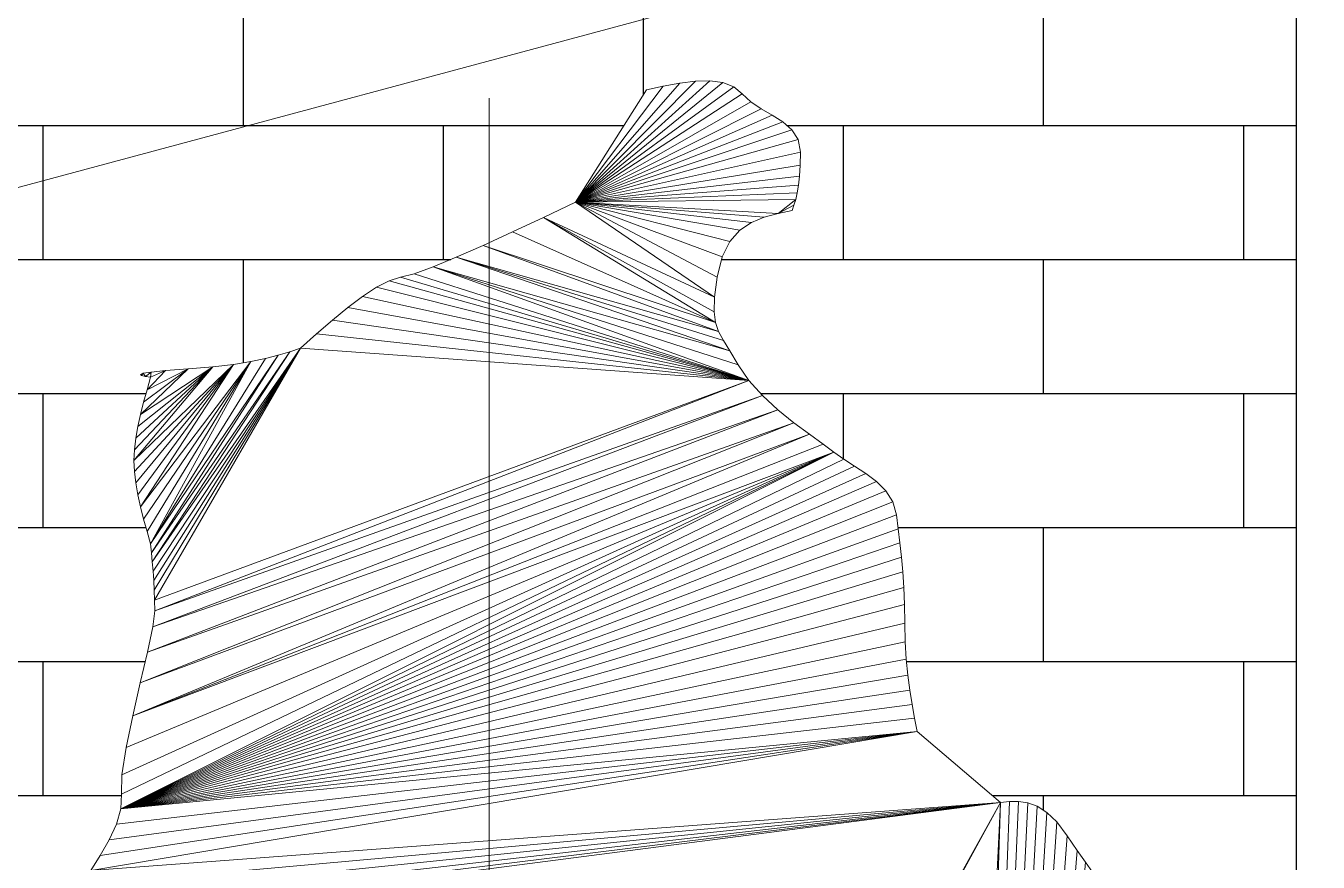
# Model space of a CAD drawing. Header units: metres. Extents: x 42 to 294, y -52 to 32.
# Drawn here: x 286.146 to 286.869, y -39.18 to -38.712 of the extents above; entities that cross this region are included whole.
import ezdxf

# ---------------------------------------------------------------- set-up
doc = ezdxf.new("R2010")
doc.units = ezdxf.units.M
doc.header["$LTSCALE"] = 0.15
doc.layers.get('0').update_dxf_attribs({"lineweight": 20})
doc.layers.add('A-WALL', color=2, linetype='Continuous', lineweight=30)
doc.layers.add('L-PLNTBEM', color=3, linetype='Continuous', lineweight=9)

# ---------------------------------------------------------------- blocks, each defined once
blk = doc.blocks.new('RPC Tree - Deciduous - Gray Birch - 1_5 Meter-22-Sur')
at = {"layer": 'L-PLNTBEM'}
mesh = blk.add_polyface(dxfattribs=at)
corners = [(21.88984, 4.93045), (21.88885, 4.92741), (21.8809, 4.92584), (21.8908, 4.93367), (21.76757, 4.93207), (21.80722, 4.99505), (21.81668, 4.997), (21.82591, 4.99866), (21.8347, 4.99976), (21.84281, 5), (21.85002, 4.9991), (21.85612, 4.99676), (21.86086, 4.99271), (21.86561, 4.98821), (21.87142, 4.98441), (21.87763, 4.98085), (21.8836, 4.97707), (21.88867, 4.97266), (21.8922, 4.96714), (21.89352, 4.96006), (21.89338, 4.95275), (21.893, 4.94665), (21.89241, 4.94159), (21.89167, 4.93732), (21.87318, 4.92379), (21.86596, 4.9208), (21.85948, 4.91641), (21.85397, 4.91014), (21.84968, 4.90152), (21.84687, 4.89009), (21.74966, 4.92362), (21.84543, 4.87894), (21.71914, 4.90949), (21.71914, 4.91361), (21.71914, 4.90949), (21.71914, 4.92155), (21.71914, 4.92922), (21.71914, 4.90949), (21.71914, 4.90949), (21.71914, 4.90949), (21.71914, 4.88971), (21.71914, 4.93674), (21.71914, 4.91341), (21.71914, 4.90949), (21.71914, 4.90949), (21.71914, 4.90949), (21.71914, 4.90099)]
mesh.append_faces([[corners[k] for k in face] for face in [(4, 3, 2), (37, 39, 40), (39, 44, 40), (43, 45, 46)]], dxfattribs={"vtx0": -1, "vtx1": -1, "vtx2": -1})
mesh.append_faces([[corners[k] for k in face] for face in [(4, 6, 7), (4, 7, 8), (4, 8, 9), (4, 9, 10), (4, 10, 11), (4, 11, 12), (4, 12, 13), (4, 13, 14), (4, 14, 15), (4, 15, 16), (4, 16, 17), (4, 17, 18), (4, 18, 19), (4, 19, 20), (4, 20, 21), (4, 21, 22), (4, 22, 23), (4, 23, 3), (4, 2, 24), (4, 24, 25), (4, 25, 26), (4, 26, 27), (4, 27, 28), (4, 28, 29)]], dxfattribs={"vtx0": -1, "vtx2": -1})
mesh.append_faces([[corners[k] for k in face] for face in [(33, 35, 34), (35, 36, 37), (35, 37, 38), (36, 41, 39), (41, 42, 43), (41, 43, 44)]], dxfattribs={"vtx1": -1})
mesh.append_faces([[corners[k] for k in face] for face in [(3, 0, 2), (30, 4, 31)]], dxfattribs={"vtx1": -1, "vtx2": -1})
mesh.append_faces([[corners[k] for k in face] for face in [(0, 1, 2), (4, 5, 6), (32, 33, 34)]], dxfattribs={"vtx2": -1})
mesh = blk.add_polyface(dxfattribs=at)
corners = [(21.71914, 4.99039), (21.71914, 4.95306), (21.71914, 4.95099), (21.71914, 4.93674), (21.71914, 4.94847), (21.71914, 4.94505), (21.71914, 4.94029), (21.71914, 4.93372), (21.71914, 4.92491), (21.71914, 4.91341), (21.71914, 4.83411), (21.71914, 4.7828), (21.71914, 4.78125), (21.71914, 4.90949), (21.71914, 4.90949), (21.71914, 4.85784), (21.71914, 4.85709), (21.71914, 4.85799), (21.71914, 4.86109), (21.71914, 4.8597), (21.52465, 4.83514), (21.52398, 4.83571), (21.52551, 4.83634), (21.52679, 4.83462), (21.52997, 4.83704), (21.52967, 4.83411), (21.53811, 4.83785), (21.52768, 4.82712), (21.55066, 4.83877), (21.52578, 4.82017), (21.52404, 4.81331), (21.56443, 4.83991), (21.52254, 4.80656), (21.52137, 4.79997), (21.52061, 4.7936), (21.52034, 4.78746), (21.57599, 4.8413), (21.52061, 4.78134), (21.52404, 4.76162), (21.58573, 4.84287), (21.52967, 4.74082), (21.59399, 4.84462), (21.60115, 4.8465), (21.53016, 4.73582), (21.60757, 4.84845), (21.53064, 4.73077), (21.61363, 4.85044), (21.64007, 4.87315), (21.64831, 4.87939), (21.86456, 4.83227), (21.63146, 4.86605), (21.62261, 4.85839)]
mesh.append_faces([[corners[k] for k in face] for face in [(0, 1, 2), (3, 0, 2), (3, 2, 4), (3, 4, 5), (3, 5, 6), (3, 6, 7), (3, 7, 8), (3, 8, 9)]])
mesh.append_faces([[corners[k] for k in face] for face in [(10, 11, 12), (15, 16, 17), (15, 17, 18), (19, 15, 18)]], dxfattribs={"vtx0": -1, "vtx1": -1, "vtx2": -1})
mesh.append_faces([[corners[k] for k in face] for face in [(13, 9, 14), (23, 22, 24), (25, 24, 26), (27, 26, 28), (30, 28, 31), (35, 31, 36), (38, 36, 39), (40, 39, 41), (40, 41, 42), (43, 42, 44), (45, 44, 46)]], dxfattribs={"vtx0": -1, "vtx2": -1})
mesh.append_faces([[corners[k] for k in face] for face in [(23, 20, 22), (25, 23, 24), (27, 25, 26), (29, 27, 28), (30, 29, 28), (32, 30, 31), (33, 32, 31), (34, 33, 31), (35, 34, 31), (37, 35, 36), (47, 48, 49), (50, 47, 49), (51, 50, 49), (46, 51, 49)]], dxfattribs={"vtx1": -1, "vtx2": -1})
mesh.append_faces([[corners[k] for k in face] for face in [(20, 21, 22)]], dxfattribs={"vtx2": -1})
mesh = blk.add_polyface(dxfattribs=at)
corners = [(21.71914, 4.8597), (21.71914, 4.86109), (21.71914, 4.86694), (21.71914, 4.8621), (21.71914, 4.83514), (21.71914, 4.83411), (21.71914, 4.77934), (21.71914, 4.90949), (21.71914, 4.90949), (21.71914, 4.88971), (21.71914, 4.90949), (21.71914, 4.93674), (21.71914, 4.90949), (21.71914, 4.92922), (21.71914, 4.90949), (21.71914, 4.87957), (21.71914, 4.90949), (21.71914, 4.92155), (21.71914, 4.90522), (21.71914, 4.90949), (21.71914, 4.87057), (21.71914, 4.89627), (21.71914, 4.88661), (21.71914, 4.86272), (21.71914, 4.8761), (21.71914, 4.85601), (21.71914, 4.83634), (21.71914, 4.77675), (21.71914, 4.80634), (21.71914, 4.81159), (21.71914, 4.81411), (21.71914, 4.81312), (21.71914, 4.79911), (21.71914, 4.79072), (21.71914, 4.81017), (21.71914, 4.78191), (21.71914, 4.80751), (21.71914, 4.8028), (21.71914, 4.806), (21.71914, 4.79287), (21.71914, 4.80163), (21.71914, 4.80417), (21.71914, 4.83785), (21.71914, 4.85044), (21.71914, 4.85265), (21.71914, 4.84341), (21.71914, 4.83462), (21.71914, 4.83985), (21.71914, 4.77311), (21.71914, 4.84599), (21.71914, 4.82651), (21.71914, 4.8193), (21.71914, 4.84251), (21.71914, 4.76809), (21.71914, 4.81321)]
mesh.append_faces([[corners[k] for k in face] for face in [(28, 29, 30), (28, 30, 31), (32, 28, 31), (33, 32, 31), (33, 31, 34), (35, 34, 36)]])
mesh.append_faces([[corners[k] for k in face] for face in [(0, 1, 2), (3, 0, 2), (4, 5, 6), (7, 8, 9), (14, 12, 15), (18, 19, 15), (18, 15, 20), (21, 18, 20), (22, 21, 20), (22, 20, 23), (24, 22, 23), (2, 24, 23), (3, 2, 23), (3, 23, 25), (26, 4, 27), (39, 40, 41), (42, 26, 27), (3, 25, 43), (44, 3, 43), (45, 44, 43), (46, 45, 43), (47, 42, 48), (46, 43, 49), (50, 46, 49), (51, 50, 49), (52, 47, 53), (54, 51, 49), (54, 49, 52), (54, 52, 53)]], dxfattribs={"vtx0": -1, "vtx1": -1, "vtx2": -1})
mesh.append_faces([[corners[k] for k in face] for face in [(10, 11, 7), (12, 13, 10), (16, 17, 14), (37, 36, 38)]], dxfattribs={"vtx0": -1, "vtx2": -1})
mesh = blk.add_polyface(dxfattribs=at)
corners = [(21.76757, 4.93207), (21.84687, 4.89009), (21.84543, 4.87894), (21.74966, 4.92362), (21.8451, 4.8708), (21.84583, 4.8647), (21.73224, 4.91549), (21.71579, 4.90796), (21.84758, 4.85966), (21.70082, 4.90135), (21.8503, 4.8547), (21.85397, 4.84885), (21.68781, 4.89596), (21.85853, 4.84111), (21.86456, 4.83227), (21.67724, 4.89211), (21.66961, 4.89009), (21.6632, 4.88814), (21.65606, 4.88447), (21.64831, 4.87939), (21.532, 4.7035), (21.87223, 4.82385), (21.53084, 4.69439), (21.88087, 4.81596), (21.52789, 4.6803), (21.88984, 4.80871), (21.71914, 4.74578), (21.71914, 4.75412), (21.71914, 4.80407), (21.71914, 4.77431), (21.71914, 4.80417), (21.71914, 4.76807), (21.71914, 4.7831), (21.71914, 4.75499), (21.71914, 4.76006), (21.71914, 4.78875), (21.71914, 4.76616), (21.71914, 4.80163), (21.71914, 4.80541), (21.71914, 4.77347), (21.71914, 4.79287), (21.71914, 4.8028), (21.71914, 4.80751), (21.71914, 4.806), (21.71914, 4.90949), (21.71914, 4.90949), (21.71914, 4.87957), (21.71914, 4.90949), (21.71914, 4.88971), (21.71914, 4.90949), (21.71914, 4.90949), (21.71914, 4.90099)]
mesh.append_faces([[corners[k] for k in face] for face in [(26, 27, 28), (29, 30, 28), (27, 31, 28), (29, 32, 30), (32, 35, 30), (37, 38, 30), (35, 40, 30), (37, 41, 38), (41, 43, 38), (44, 45, 46), (47, 48, 46), (45, 49, 46), (50, 51, 48)]], dxfattribs={"vtx0": -1, "vtx1": -1, "vtx2": -1})
mesh.append_faces([[corners[k] for k in face] for face in [(0, 1, 2), (3, 2, 4), (3, 4, 5), (7, 5, 8), (9, 8, 10), (9, 10, 11), (12, 11, 13), (12, 13, 14), (20, 14, 21), (22, 21, 23), (24, 23, 25)]], dxfattribs={"vtx0": -1, "vtx2": -1})
mesh.append_faces([[corners[k] for k in face] for face in [(33, 34, 32), (34, 36, 35), (36, 39, 37), (36, 37, 40), (39, 42, 41)]], dxfattribs={"vtx1": -1})
mesh.append_faces([[corners[k] for k in face] for face in [(6, 3, 5), (7, 6, 5), (9, 7, 8), (12, 9, 11), (15, 12, 14), (16, 15, 14), (17, 16, 14), (18, 17, 14), (19, 18, 14)]], dxfattribs={"vtx1": -1, "vtx2": -1})
mesh = blk.add_polyface(dxfattribs=at)
corners = [(21.71914, 4.83411), (21.71914, 4.78125), (21.71914, 4.77934), (21.71914, 4.83514), (21.71914, 4.77675), (21.71914, 4.78191), (21.71914, 4.79072), (21.71914, 4.81017), (21.71914, 4.77347), (21.71914, 4.80751), (21.71914, 4.80163), (21.71914, 4.8028), (21.71914, 4.78875), (21.71914, 4.76616), (21.71914, 4.79287), (21.71914, 4.7831), (21.71914, 4.76006), (21.71914, 4.77431), (21.71914, 4.75499), (21.71914, 4.76807), (21.71914, 4.80407), (21.71914, 4.75412), (21.71914, 4.75074), (21.71914, 4.74385), (21.71914, 4.74578), (21.71914, 4.74082), (21.71914, 4.80541), (21.71914, 4.83785), (21.71914, 4.77311), (21.71914, 4.80846), (21.71914, 4.83985), (21.71914, 4.76809), (21.52137, 4.77496), (21.52061, 4.78134), (21.57599, 4.8413), (21.52254, 4.76837), (21.52404, 4.76162), (21.52578, 4.75476), (21.58573, 4.84287), (21.52768, 4.74781), (21.52967, 4.74082), (21.53016, 4.73582), (21.60115, 4.8465), (21.53064, 4.73077), (21.60757, 4.84845), (21.53107, 4.72564), (21.61363, 4.85044), (21.53145, 4.72039), (21.53174, 4.71498), (21.53193, 4.70936), (21.86456, 4.83227), (21.532, 4.7035), (21.53084, 4.69439), (21.87223, 4.82385), (21.52789, 4.6803), (21.88087, 4.81596), (21.52392, 4.66311), (21.88984, 4.80871), (21.5197, 4.6447), (21.89848, 4.80225), (21.51602, 4.62694), (21.91218, 4.79214), (21.51364, 4.6117), (21.51334, 4.60088), (21.51302, 4.59263)]
mesh.append_faces([[corners[k] for k in face] for face in [(5, 6, 7), (8, 5, 9)]])
mesh.append_faces([[corners[k] for k in face] for face in [(0, 1, 2), (3, 2, 4), (19, 17, 20), (23, 24, 20), (25, 23, 20), (25, 20, 26), (27, 4, 28), (25, 26, 29), (30, 28, 31), (49, 46, 50)]], dxfattribs={"vtx0": -1, "vtx1": -1, "vtx2": -1})
mesh.append_faces([[corners[k] for k in face] for face in [(10, 8, 11), (12, 13, 14), (15, 16, 12), (17, 18, 15), (21, 22, 19)]], dxfattribs={"vtx0": -1, "vtx2": -1})
mesh.append_faces([[corners[k] for k in face] for face in [(32, 33, 34), (35, 32, 34), (36, 35, 34), (37, 36, 38), (39, 37, 38), (40, 39, 38), (41, 40, 42), (43, 41, 44), (45, 43, 46), (47, 45, 46), (48, 47, 46), (49, 48, 46), (51, 49, 50), (52, 51, 53), (54, 52, 55), (56, 54, 57), (58, 56, 59), (60, 58, 61), (62, 60, 61), (63, 62, 61), (64, 63, 61)]], dxfattribs={"vtx1": -1, "vtx2": -1})
mesh = blk.add_polyface(dxfattribs=at)
corners = [(21.71914, 4.81321), (21.71914, 4.76809), (21.71914, 4.76132), (21.71914, 4.75249), (21.71914, 4.80846), (21.71914, 4.74082), (21.71914, 4.7035), (21.71914, 4.74403), (21.71914, 4.67473), (21.71914, 4.68632), (21.71914, 4.67457), (21.71914, 4.73799), (21.71914, 4.67444), (21.71914, 4.73333), (21.71914, 4.67433), (21.71914, 4.72904), (21.71914, 4.67421), (21.71914, 4.72409), (21.71914, 4.67406), (21.71914, 4.71748), (21.71914, 4.67388), (21.71914, 4.70817), (21.71914, 4.67367), (21.71914, 4.69765), (21.71914, 4.67347), (21.71914, 4.68799), (21.71914, 4.67329), (21.71914, 4.67904), (21.71914, 4.67313), (21.71914, 4.67066), (21.71914, 4.67299), (21.71914, 4.66271), (21.71914, 4.67286), (21.71914, 4.65505), (21.71914, 4.67273), (21.71914, 4.64753), (21.71914, 4.65389), (21.71914, 4.67318), (21.71914, 4.72742), (21.71914, 4.72937), (21.71914, 4.72785), (21.71914, 4.72216), (21.71914, 4.72271), (21.71914, 4.71591), (21.71914, 4.71427), (21.71914, 4.70772), (21.71914, 4.70647), (21.71914, 4.69884), (21.71914, 4.69854), (21.71914, 4.69028), (21.71914, 4.6815), (21.71914, 4.67198), (21.71914, 4.66152), (21.71914, 4.65106), (21.71914, 4.64149), (21.71914, 4.63257)]
mesh.append_faces([[corners[k] for k in face] for face in [(0, 1, 2), (0, 2, 3), (4, 0, 3), (5, 4, 3), (6, 5, 3), (6, 3, 7), (8, 9, 7), (10, 8, 11), (12, 10, 13), (14, 12, 15), (16, 14, 17), (18, 16, 19), (20, 18, 21), (22, 20, 23), (24, 22, 25), (26, 24, 27), (28, 26, 29), (30, 28, 31), (32, 30, 33), (34, 32, 35), (38, 39, 40), (38, 40, 41), (42, 38, 41), (43, 42, 41), (43, 41, 44), (45, 43, 44), (45, 44, 46), (47, 45, 46), (47, 46, 48), (47, 48, 49), (47, 49, 50), (47, 50, 51), (47, 51, 52), (47, 52, 53), (47, 53, 54), (35, 47, 54), (35, 54, 55)]], dxfattribs={"vtx0": -1, "vtx1": -1, "vtx2": -1})
mesh.append_faces([[corners[k] for k in face] for face in [(36, 37, 34)]], dxfattribs={"vtx0": -1, "vtx2": -1})
mesh = blk.add_polyface(dxfattribs=at)
corners = [(21.52392, 4.66311), (21.88984, 4.80871), (21.89848, 4.80225), (21.5197, 4.6447), (21.90614, 4.79669), (21.91218, 4.79214), (21.51302, 4.59263), (21.91766, 4.78824), (21.9238, 4.78439), (21.93011, 4.78032), (21.93608, 4.77581), (21.94125, 4.77061), (21.9451, 4.76447), (21.94716, 4.75715), (21.94815, 4.74926), (21.94911, 4.74145), (21.94998, 4.73352), (21.95072, 4.72527), (21.95131, 4.71648), (21.71914, 4.68632), (21.71914, 4.7035), (21.71914, 4.74403), (21.71914, 4.67473), (21.71914, 4.73799), (21.71914, 4.67318), (21.71914, 4.67457), (21.71914, 4.73333), (21.71914, 4.67444), (21.71914, 4.72904), (21.71914, 4.67433), (21.71914, 4.72409), (21.71914, 4.67421), (21.71914, 4.71748), (21.71914, 4.67406), (21.71914, 4.70817), (21.71914, 4.67388), (21.71914, 4.69765), (21.71914, 4.67367), (21.71914, 4.68799), (21.71914, 4.67347), (21.71914, 4.67904), (21.71914, 4.67329), (21.71914, 4.67066), (21.71914, 4.74578), (21.71914, 4.74709), (21.71914, 4.75412), (21.71914, 4.75074), (21.71914, 4.75499), (21.71914, 4.77431), (21.71914, 4.76807)]
mesh.append_faces([[corners[k] for k in face] for face in [(19, 20, 21), (22, 21, 23), (25, 23, 26), (27, 26, 28), (29, 28, 30), (31, 30, 32), (33, 32, 34), (35, 34, 36), (37, 36, 38), (39, 38, 40), (41, 40, 42)]], dxfattribs={"vtx0": -1, "vtx1": -1, "vtx2": -1})
mesh.append_faces([[corners[k] for k in face] for face in [(0, 1, 2), (3, 2, 4), (3, 4, 5), (6, 5, 7), (6, 7, 8), (6, 8, 9), (6, 9, 10), (6, 10, 11), (6, 11, 12), (6, 12, 13), (6, 13, 14), (6, 14, 15), (6, 15, 16), (6, 16, 17), (6, 17, 18)]], dxfattribs={"vtx0": -1, "vtx2": -1})
mesh.append_faces([[corners[k] for k in face] for face in [(24, 19, 22), (24, 22, 25), (24, 25, 27), (24, 27, 29), (24, 29, 31), (24, 31, 33), (24, 33, 35), (24, 35, 37), (44, 46, 45), (46, 47, 48), (46, 48, 49)]], dxfattribs={"vtx1": -1})
mesh.append_faces([[corners[k] for k in face] for face in [(43, 44, 45)]], dxfattribs={"vtx2": -1})
mesh = blk.add_polyface(dxfattribs=at)
corners = [(21.51302, 4.59263), (21.95131, 4.71648), (21.95169, 4.70696), (21.95183, 4.69651), (21.95203, 4.68599), (21.9526, 4.67632), (21.95348, 4.66737), (21.9546, 4.659), (21.95591, 4.65105), (21.95733, 4.64338), (21.95882, 4.63586), (21.49624, 4.55801), (22.00547, 4.59621), (21.71914, 4.57955), (21.71914, 4.64753), (21.71914, 4.57908), (21.71914, 4.54723), (21.71914, 4.65452), (21.71914, 4.55654), (21.71914, 4.57431), (21.71914, 4.55516), (21.71914, 4.56937), (21.71914, 4.55372), (21.71914, 4.56366), (21.71914, 4.55205), (21.71914, 4.55656), (21.71914, 4.54996), (21.71914, 4.54934), (21.71914, 4.54785), (21.71914, 4.54334), (21.71914, 4.5461), (21.71914, 4.54458), (21.71914, 4.65389), (21.71914, 4.67318), (21.71914, 4.67367), (21.71914, 4.67347), (21.71914, 4.67329), (21.71914, 4.67313), (21.71914, 4.67066), (21.71914, 4.66271), (21.71914, 4.67299), (21.71914, 4.65505), (21.71914, 4.67286), (21.71914, 4.67273)]
mesh.append_faces([[corners[k] for k in face] for face in [(13, 14, 15), (18, 15, 19), (20, 19, 21), (22, 21, 23), (24, 23, 25), (26, 25, 27), (28, 27, 29), (13, 32, 14), (37, 38, 39), (40, 39, 41), (42, 41, 14), (32, 43, 14)]], dxfattribs={"vtx0": -1, "vtx1": -1, "vtx2": -1})
mesh.append_faces([[corners[k] for k in face] for face in [(0, 1, 2), (0, 2, 3), (0, 3, 4), (0, 4, 5), (0, 5, 6), (0, 6, 7), (0, 7, 8), (0, 8, 9), (0, 9, 10), (11, 10, 12)]], dxfattribs={"vtx0": -1, "vtx2": -1})
mesh.append_faces([[corners[k] for k in face] for face in [(16, 17, 13), (16, 13, 18), (16, 18, 20), (16, 20, 22), (16, 22, 24), (16, 24, 26), (16, 26, 28), (16, 28, 30), (16, 30, 31), (17, 33, 32), (33, 34, 35), (33, 35, 36), (33, 36, 37), (33, 37, 40), (33, 40, 42), (33, 42, 43)]], dxfattribs={"vtx1": -1})
mesh = blk.add_polyface(dxfattribs=at)
corners = [(21.71914, 4.45008), (21.71914, 4.43761), (21.71914, 4.43652), (21.71914, 4.43491), (21.71914, 4.60321), (21.71914, 4.61487), (21.71914, 4.65452), (21.71914, 4.65452), (21.71914, 4.46236), (21.71914, 4.35672), (21.71914, 4.35365), (21.71914, 4.34716), (21.71914, 4.65452), (21.71914, 4.54723), (21.71914, 4.57955), (21.71914, 4.65389), (21.71914, 4.64753), (21.71914, 4.63257), (21.71914, 4.62407), (21.71914, 4.61572), (21.71914, 4.6073), (21.71914, 4.59855), (21.71914, 4.59059), (21.71914, 4.58431), (21.71914, 4.57908), (21.71914, 4.55654), (21.71914, 4.55516), (21.71914, 4.57431), (21.71914, 4.55372), (21.71914, 4.56937), (21.71914, 4.55205), (21.71914, 4.56366), (21.71914, 4.54996), (21.71914, 4.55656), (21.71914, 4.54785), (21.71914, 4.54934), (21.71914, 4.5461), (21.71914, 4.54334), (21.71914, 4.54458), (21.71914, 4.53808), (21.71914, 4.54314), (21.71914, 4.53306), (21.71914, 4.54164), (21.71914, 4.5278), (21.71914, 4.53993), (21.71914, 4.5218), (21.71914, 4.53788), (21.71914, 4.51458), (21.71914, 4.53543), (21.71914, 4.50597), (21.71914, 4.53265), (21.71914, 4.49626), (21.71914, 4.5296), (21.71914, 4.48563), (21.5105, 4.58401), (21.51302, 4.59263), (21.95882, 4.63586), (21.50642, 4.57524), (21.49143, 4.54996), (21.49624, 4.55801), (22.00547, 4.59621), (21.48768, 4.54257), (21.48448, 4.53632), (21.48091, 4.53142), (21.59854, 3.86336), (21.47704, 4.52764)]
mesh.append_faces([[corners[k] for k in face] for face in [(4, 5, 6), (4, 6, 7), (4, 7, 12), (13, 4, 12)]])
mesh.append_faces([[corners[k] for k in face] for face in [(0, 1, 2), (0, 2, 3), (8, 0, 3), (9, 10, 11), (16, 17, 18), (16, 18, 19), (16, 19, 20), (16, 20, 21), (16, 21, 22), (16, 22, 23), (16, 23, 24), (25, 14, 24), (26, 25, 27), (28, 26, 29), (30, 28, 31), (32, 30, 33), (34, 32, 35), (36, 34, 37), (38, 36, 39), (40, 38, 41), (42, 40, 43), (44, 42, 45), (46, 44, 47), (48, 46, 49), (50, 48, 51), (52, 50, 53), (64, 65, 60)]], dxfattribs={"vtx0": -1, "vtx1": -1, "vtx2": -1})
mesh.append_faces([[corners[k] for k in face] for face in [(14, 12, 15)]], dxfattribs={"vtx0": -1, "vtx2": -1})
mesh.append_faces([[corners[k] for k in face] for face in [(54, 55, 56), (57, 54, 56), (58, 59, 60), (61, 58, 60), (62, 61, 60), (63, 62, 60)]], dxfattribs={"vtx1": -1, "vtx2": -1})
mesh = blk.add_polyface(dxfattribs=at)
corners = [(21.39949, 4.56217), (21.41538, 4.58455), (21.4597, 4.51925), (21.38421, 4.54041), (21.23861, 4.36811), (21.24512, 4.37464), (21.24812, 4.3731), (21.37015, 4.51993), (21.25117, 4.37134), (21.35794, 4.50133), (21.2543, 4.36913), (21.34816, 4.48527), (21.34145, 4.47237), (21.33841, 4.46327), (21.33918, 4.4562), (21.34313, 4.44902), (21.34973, 4.44173), (21.35846, 4.43436), (21.36877, 4.42692), (21.38015, 4.41945), (21.39206, 4.41196), (21.25755, 4.36625), (21.23204, 4.3614), (21.26096, 4.36247), (21.26458, 4.35756), (21.22535, 4.35432), (21.26844, 4.35131), (21.27234, 4.34411), (21.21848, 4.34669), (21.27619, 4.33678), (21.21136, 4.33833), (21.28025, 4.32977), (21.20393, 4.32905), (21.28476, 4.32354), (21.19614, 4.31866), (21.18993, 4.30803), (21.18703, 4.29784), (21.46418, 4.52078), (21.46861, 4.52254), (21.50145, 4.5665), (21.50642, 4.57524), (21.95882, 4.63586), (21.49624, 4.55801), (21.47704, 4.52764), (21.48091, 4.53142), (22.00547, 4.59621)]
mesh.append_faces([[corners[k] for k in face] for face in [(4, 5, 6), (4, 6, 8), (4, 8, 10), (4, 10, 21), (22, 4, 21), (22, 21, 23), (22, 23, 24), (25, 22, 24), (25, 24, 26), (25, 26, 27), (28, 25, 27), (28, 27, 29), (30, 28, 29), (30, 29, 31), (32, 30, 31), (32, 31, 33), (34, 32, 33), (35, 34, 33), (36, 35, 33)]], dxfattribs={"vtx0": -1, "vtx1": -1, "vtx2": -1})
mesh.append_faces([[corners[k] for k in face] for face in [(20, 2, 37), (20, 37, 38)]], dxfattribs={"vtx0": -1, "vtx2": -1})
mesh.append_faces([[corners[k] for k in face] for face in [(3, 0, 2), (7, 3, 2), (9, 7, 2), (11, 9, 2), (12, 11, 2), (13, 12, 2), (14, 13, 2), (15, 14, 2), (16, 15, 2), (17, 16, 2), (18, 17, 2), (19, 18, 2), (20, 19, 2), (39, 40, 41), (42, 39, 41), (43, 44, 45)]], dxfattribs={"vtx1": -1, "vtx2": -1})
mesh.append_faces([[corners[k] for k in face] for face in [(0, 1, 2)]], dxfattribs={"vtx2": -1})
mesh = blk.add_polyface(dxfattribs=at)
corners = [(21.71914, 4.39549), (21.71914, 4.10837), (21.71914, 4.09947), (21.71914, 4.09114), (21.71914, 4.08309), (21.71914, 4.03934), (21.71914, 4.08255), (21.71914, 4.08174), (21.71914, 4.0544), (21.71914, 4.04934), (21.71914, 4.05648), (21.71914, 4.05754), (21.71914, 4.05954), (21.71914, 4.06443), (21.71914, 4.07055), (21.71914, 4.07507), (21.71914, 4.07826), (21.71914, 4.0804), (21.60302, 3.85925), (21.59854, 3.86336), (22.00547, 4.59621), (21.96116, 3.68192), (21.9764, 3.67973), (22.01047, 4.59665), (22.01552, 4.5967), (22.02065, 4.59597), (22.0259, 4.59408), (22.03131, 4.59064), (22.03693, 4.58526), (22.04279, 4.57755), (22.04831, 4.56937), (22.05297, 4.56266), (22.05693, 4.55718), (22.0603, 4.55267), (22.00314, 3.91749), (22.06844, 4.54257), (22.00861, 3.93244), (22.01389, 3.9471), (22.03188, 4.01515), (22.03113, 4.00612), (22.02951, 3.99718), (22.0268, 3.98651), (22.03231, 4.02576), (22.03266, 4.03727), (22.03317, 4.04899)]
mesh.append_faces([[corners[k] for k in face] for face in [(0, 1, 2), (0, 2, 3), (0, 3, 4), (5, 0, 4), (5, 4, 6), (5, 6, 7), (8, 9, 5), (10, 8, 5), (11, 10, 5), (12, 11, 5), (12, 5, 7), (13, 12, 7), (14, 13, 7), (15, 14, 7), (16, 15, 7), (17, 16, 7), (18, 19, 20), (21, 18, 20), (22, 21, 20), (34, 22, 35), (36, 34, 35), (37, 36, 35), (38, 39, 40), (38, 40, 41), (42, 38, 41), (43, 42, 41), (43, 41, 44)]], dxfattribs={"vtx0": -1, "vtx1": -1, "vtx2": -1})
mesh.append_faces([[corners[k] for k in face] for face in [(22, 20, 23), (22, 23, 24), (22, 24, 25), (22, 25, 26), (22, 26, 27), (22, 27, 28), (22, 28, 29), (22, 29, 30), (22, 30, 31), (22, 31, 32), (22, 32, 33)]], dxfattribs={"vtx0": -1, "vtx2": -1})

msp = doc.modelspace()

# ---------------------------------------------------------------- hatches: boundary and pattern name
at = {"layer": 'A-WALL'}
h = msp.add_hatch(dxfattribs=at)
h.set_pattern_fill('FP1_12', color=256, style=0, pattern_type=2)
h.set_pattern_definition([(0, (285.70759, -40.34309), (0, 0.075), []), (90, (285.70759, -40.34309), (-0.112, 0.075), [0.075, -0.075])])
h.paths.add_polyline_path([(286.07342, -39.34309), (286.07361, -39.34263), (286.07813, -39.33114), (286.06623, -39.32364), (286.05485, -39.31617), (286.04453, -39.30874), (286.03581, -39.30137), (286.02921, -39.29408), (286.02526, -39.28689), (286.02449, -39.27982), (286.02753, -39.27072), (286.03424, -39.25782), (286.04401, -39.24176), (286.05623, -39.22317), (286.07028, -39.20268), (286.08556, -39.18093), (286.10146, -39.15854), (286.14577, -39.22385), (286.15026, -39.22231), (286.15469, -39.22055), (286.15899, -39.21834), (286.16311, -39.21546), (286.16699, -39.21168), (286.17056, -39.20677), (286.17376, -39.20052), (286.17751, -39.19313), (286.18231, -39.18509), (286.18753, -39.17659), (286.1925, -39.16786), (286.19657, -39.15908), (286.1991, -39.15046), (286.19942, -39.14221), (286.19971, -39.13139), (286.20209, -39.11616), (286.20578, -39.0984), (286.21, -39.07998), (286.21397, -39.06279), (286.21692, -39.0487), (286.21807, -39.03959), (286.21801, -39.03373), (286.21782, -39.02811), (286.21752, -39.0227), (286.21715, -39.01745), (286.21671, -39.01232), (286.21624, -39.00728), (286.21574, -39.00227), (286.21376, -38.99528), (286.21185, -38.98833), (286.21011, -38.98147), (286.20862, -38.97472), (286.20745, -38.96813), (286.20668, -38.96176), (286.20641, -38.95563), (286.20668, -38.94949), (286.20745, -38.94312), (286.20862, -38.93653), (286.21011, -38.92978), (286.21185, -38.92292), (286.21376, -38.91597), (286.21574, -38.90898), (286.21287, -38.90847), (286.21072, -38.90796), (286.21005, -38.90738), (286.21158, -38.90676), (286.21605, -38.90606), (286.22419, -38.90524), (286.23673, -38.90432), (286.2505, -38.90318), (286.26207, -38.90179), (286.2718, -38.90022), (286.28006, -38.89847), (286.28722, -38.89659), (286.29365, -38.89464), (286.29971, -38.89266), (286.30868, -38.88471), (286.31754, -38.87704), (286.32614, -38.86994), (286.33439, -38.86371), (286.34214, -38.85862), (286.34928, -38.85496), (286.35568, -38.85301), (286.36331, -38.85098), (286.37388, -38.84713), (286.3869, -38.84174), (286.40187, -38.83513), (286.41009, -38.83137), (286.41831, -38.82761), (286.43573, -38.81947), (286.45364, -38.81102), (286.49329, -38.74804), (286.50275, -38.74609), (286.51199, -38.74443), (286.52077, -38.74333), (286.52888, -38.74309), (286.5361, -38.74399), (286.54219, -38.74633), (286.54694, -38.75038), (286.55168, -38.75488), (286.55749, -38.75868), (286.56371, -38.76224), (286.56968, -38.76602), (286.57475, -38.77043), (286.57827, -38.77596), (286.57959, -38.78303), (286.57946, -38.79034), (286.57907, -38.79644), (286.57849, -38.80151), (286.57774, -38.80577), (286.57687, -38.80942), (286.57592, -38.81264), (286.57493, -38.81568), (286.56697, -38.81726), (286.55926, -38.81931), (286.55204, -38.82229), (286.54555, -38.82668), (286.54004, -38.83296), (286.53576, -38.84157), (286.53294, -38.85301), (286.53151, -38.86416), (286.53118, -38.87229), (286.5319, -38.87839), (286.53365, -38.88343), (286.53638, -38.88839), (286.54004, -38.89424), (286.54461, -38.90198), (286.55064, -38.91082), (286.5583, -38.91924), (286.56694, -38.92713), (286.57591, -38.93438), (286.58456, -38.94084), (286.59222, -38.94641), (286.59825, -38.95096), (286.60374, -38.95486), (286.60988, -38.95871), (286.61618, -38.96277), (286.62216, -38.96728), (286.62732, -38.97248), (286.63118, -38.97862), (286.63324, -38.98594), (286.63423, -38.99383), (286.63518, -39.00164), (286.63605, -39.00957), (286.6368, -39.01782), (286.63738, -39.02661), (286.63776, -39.03613), (286.6379, -39.04659), (286.6381, -39.05711), (286.63868, -39.06677), (286.63955, -39.07572), (286.64068, -39.0841), (286.64198, -39.09204), (286.64341, -39.09971), (286.6449, -39.10723), (286.69155, -39.14688), (286.69655, -39.14644), (286.7016, -39.1464), (286.70672, -39.14712), (286.71197, -39.14901), (286.71738, -39.15245), (286.723, -39.15783), (286.72886, -39.16554), (286.73438, -39.17372), (286.73905, -39.18043), (286.743, -39.18592), (286.74638, -39.19043), (286.74933, -39.1942), (286.752, -39.19748), (286.75452, -39.20052), (286.78484, -39.20985), (286.8105, -39.27283), (286.81243, -39.27388), (286.814, -39.27526), (286.81484, -39.27729), (286.81458, -39.28031), (286.81284, -39.28462), (286.80927, -39.29057), (286.8035, -39.29848), (286.79709, -39.30696), (286.7919, -39.31457), (286.78802, -39.32162), (286.78552, -39.32838), (286.78449, -39.33513), (286.78502, -39.34218), (286.78527, -39.34309), (286.85717, -39.34309), (286.85717, -37.84309), (285.85717, -37.84309), (285.85717, -38.18594), (285.87622, -38.18594), (285.87622, -39.34309)], flags=0)

# ---------------------------------------------------------------- linework, layer by layer
msp.add_line((287.67069, -38.39151), (275.61185, -41.63448))
msp.add_line((286.85717, -39.34309), (286.85717, -37.84309), dxfattribs=at)

# ---------------------------------------------------------------- block references
at = {"layer": 'L-PLNTBEM'}
msp.add_blockref('RPC Tree - Deciduous - Gray Birch - 1_5 Meter-22-Sur', (264.68607, -43.74309), dxfattribs=at)

doc.saveas('drawing.dxf')
